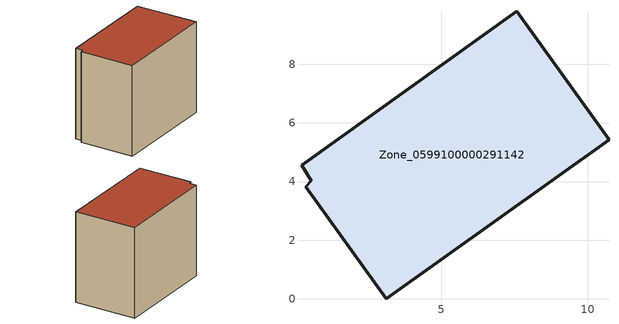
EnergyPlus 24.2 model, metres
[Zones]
Zone_0599100000291142
 floor ground (C_G): 0.58,4.02 0.24,4.56 7.59,9.81 10.73,5.42 3.13,0 0.4,3.83 z0
 wall outside (C_F): 10.73,5.42 7.59,9.81 0.24,4.56 0.58,4.02 0.4,3.83 3.13,0 10.73,5.42 z0:7.77
 roof outside (C_R): 0.24,4.56 0.58,4.02 0.4,3.83 3.13,0 10.73,5.42 7.59,9.81 z7.77
[BUILDING]
Pand.0599100000291142: North Axis=0; Terrain=City; Loads Convergence Tolerance Value=0.04; Temperature Convergence Tolerance Value=0.4; Solar Distribution=FullExterior; Maximum Number of Warmup Days=25; Minimum Number of Warmup Days=1
[Site:Location]
Rotterdam.The.Hague.AP_ZH_NLD Design_Conditions: Latitude=51.96; Longitude=4.45; Time Zone=1; Elevation=-4.5
[SITE:GROUNDTEMPERATURE:BUILDINGSURFACE]
18, 18, 18, 18, 18, 18, 18, 18, 18, 18, 18, 18
[MATERIAL] Thermal Absorptance=0.9; Solar Absorptance=0.7; Visible Absorptance=0.7
Name | Roughness | Thickness | Conductivity | Density | Specific Heat
G.TC.1975-1991 | MediumSmooth | 0.15 | 0.288461 | 540 | 1210
F.TC.1975-1991 | Rough | 0.3 | 0.230769 | 1920 | 840
R.TC.1975-1991 | MediumRough | 0.2 | 0.153846 | 1500 | 1000
[CONSTRUCTION]
C_G: G.TC.1975-1991
C_F: F.TC.1975-1991
C_R: R.TC.1975-1991
[ZONE]
Zone_0599100000291142: Type=1; Multiplier=1; Ceiling Height=Autocalculate; Volume=Autocalculate; Floor Area=autocalculate; Part of Total Floor Area=Yes
[ZONEINFILTRATION:DESIGNFLOWRATE]
Infil_Zone_0599100000291142: Zone or ZoneList or Space or SpaceList=Zone_0599100000291142; Schedule=AlwaysOn; Design Flow Rate Calculation Method=Flow/Area; Flow Rate per Floor Area=0.003; Constant Term Coefficient=1; Temperature Term Coefficient=0; Velocity Term Coefficient=0; Velocity Squared Term Coefficient=0
[HVACTEMPLATE:ZONE:IDEALLOADSAIRSYSTEM]
Zone_0599100000291142: Maximum Heating Supply Air Temperature=50; Minimum Cooling Supply Air Temperature=13; Maximum Heating Supply Air Humidity Ratio=0.0156; Minimum Cooling Supply Air Humidity Ratio=0.0077; Heating Limit=NoLimit; Cooling Limit=NoLimit; Dehumidification Control Type=ConstantSensibleHeatRatio; Cooling Sensible Heat Ratio=0.7; Dehumidification Setpoint=60; Humidification Control Type=None; Humidification Setpoint=30; Outdoor Air Method=None; Outdoor Air Flow Rate per Person=0.00944; Outdoor Air Flow Rate per Zone Floor Area=0; Outdoor Air Flow Rate per Zone=0; Demand Controlled Ventilation Type=None; Outdoor Air Economizer Type=NoEconomizer; Heat Recovery Type=None; Sensible Heat Recovery Effectiveness=0.7; Latent Heat Recovery Effectiveness=0.65
[ZONECONTROL:THERMOSTAT]
ThermostatControl_Zone_0599100000291142: Zone or ZoneList=Zone_0599100000291142; Control Type Schedule=DualSetpointControlType; Control 1=Thermostat_Zone_0599100000291142; Temperature Difference Between Cutout And Setpoint=0
[THERMOSTATSETPOINT:DUALSETPOINT]
Thermostat_Zone_0599100000291142: Heating Setpoint Temperature Schedule=HeatingSetpoint_Zone_0599100000291142; Cooling Setpoint Temperature Schedule=CoolingSetpoint_Zone_0599100000291142
[SCHEDULE:COMPACT]
HeatingSetpoint_Zone_0599100000291142: Through: 12/31, For: AllDays, Until: 24:00, 21
CoolingSetpoint_Zone_0599100000291142: Through: 12/31, For: AllDays, Until: 24:00, 24
DualSetpointControlType: Through: 12/31, For: AllDays, Until: 24:00, 4
AlwaysOn: Through: 12/31, For: AllDays, Until: 24:00, 1
